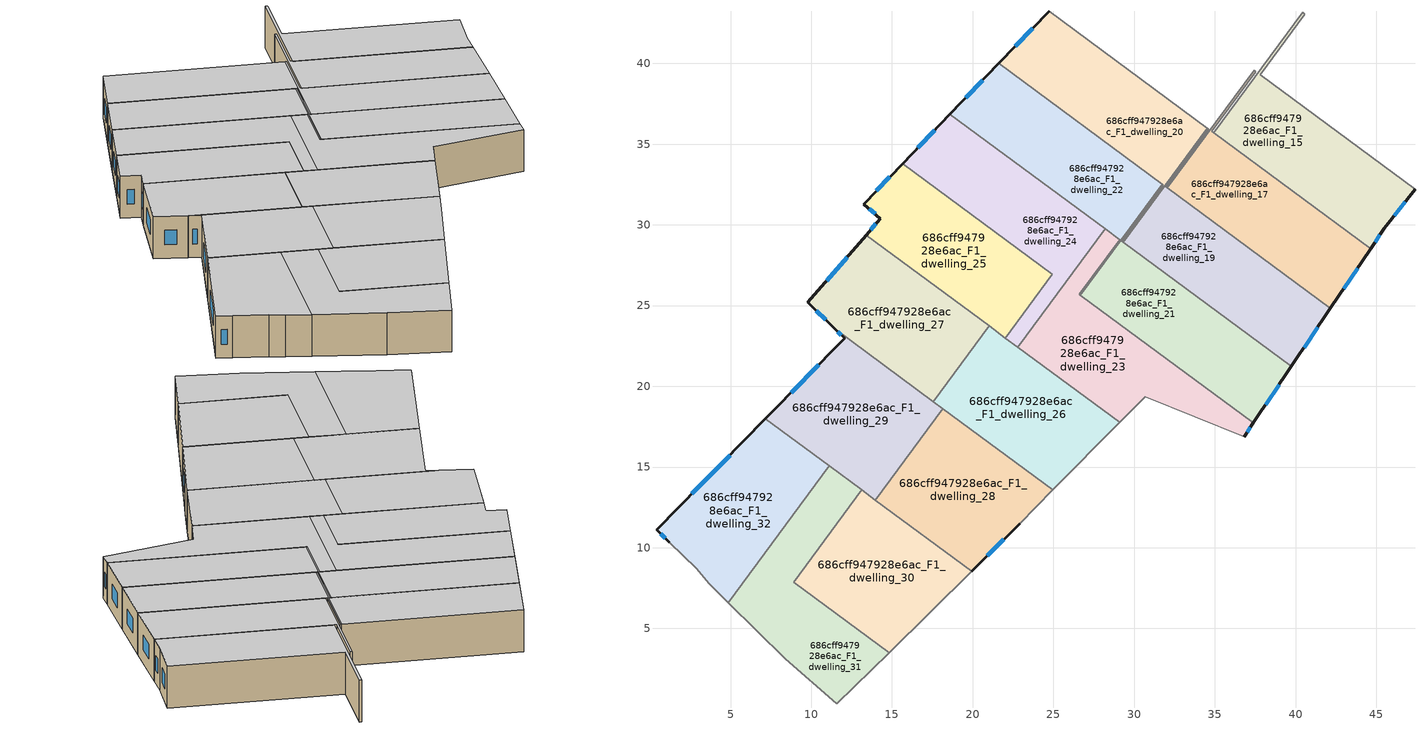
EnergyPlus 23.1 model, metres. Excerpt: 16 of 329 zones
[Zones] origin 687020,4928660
686cff947928e6ac_F1_dwelling_15
 floor to 686cff947928e6ac_F0_dwelling_15 (EU_floor_Construction): 40.58,43.06 37.8,39.29 47.4,32.21 45.5,29.79 44.66,28.53 34.94,35.7 40.44,43.16 z3
 wall outside (EU_wall_Construction): 44.66,28.53 45.5,29.79 47.4,32.21 z3:6
 wall to 686cff947928e6ac_F1_dwelling_17 (EU_wall_Construction): 34.94,35.7 44.66,28.53 z3:6
 wall to 686cff947928e6ac_F1_dwelling_16 (EU_wall_Construction): 40.44,43.16 34.94,35.7 z3:6
 wall to 686cff947928e6ac_F1_dwelling_14 (EU_wall_Construction): 47.4,32.21 37.8,39.29 40.58,43.06 z3:6
 wall to 686cff947928e6ac_F1_dwelling_12 (EU_wall_Construction): 40.58,43.06 40.44,43.16 z3:6
 window (EU_Window_Construction): 46.12,30.57 46.78,31.42 / 44.93,28.94 45.23,29.38 z3.98:5.02
 ceiling to 686cff947928e6ac_F2_dwelling_15 (EU_floor_Construction): 45.5,29.79 47.4,32.21 37.8,39.29 40.58,43.06 40.44,43.16 34.94,35.7 44.66,28.53 z6
686cff947928e6ac_F1_dwelling_17
 floor to 686cff947928e6ac_F0_dwelling_17 (EU_floor_Construction): 37.53,39.5 34.8,35.8 34.94,35.7 44.66,28.53 42.16,24.82 32.06,32.28 37.44,39.56 z3
 wall outside (EU_wall_Construction): 42.16,24.82 44.66,28.53 z3:6
 wall to 686cff947928e6ac_F1_dwelling_18 (EU_wall_Construction): 37.44,39.56 32.06,32.28 z3:6
 wall to 686cff947928e6ac_F1_dwelling_16 (EU_wall_Construction): 34.94,35.7 34.8,35.8 37.53,39.5 37.44,39.56 z3:6
 wall to 686cff947928e6ac_F1_dwelling_19 (EU_wall_Construction): 32.06,32.28 42.16,24.82 z3:6
 window (EU_Window_Construction): 42.97,26.03 43.84,27.32 z3.98:5.02
 ceiling to 686cff947928e6ac_F2_dwelling_17 (EU_floor_Construction): 42.16,24.82 44.66,28.53 34.94,35.7 34.8,35.8 37.53,39.5 37.44,39.56 32.06,32.28 z6
686cff947928e6ac_F1_dwelling_19
 floor to 686cff947928e6ac_F0_dwelling_19 (EU_floor_Construction): 34.62,35.94 31.97,32.35 42.16,24.82 39.74,21.23 29.32,28.93 34.54,36 z3
 wall outside (EU_wall_Construction): 39.74,21.23 42.16,24.82 z3:6
 wall to 686cff947928e6ac_F1_dwelling_20 (EU_wall_Construction): 34.54,36 29.32,28.93 z3:6
 wall to 686cff947928e6ac_F1_dwelling_18 (EU_wall_Construction): 32.06,32.28 31.97,32.35 34.62,35.94 34.54,36 z3:6
 wall to 686cff947928e6ac_F1_dwelling_21 (EU_wall_Construction): 29.32,28.93 39.74,21.23 z3:6
 window (EU_Window_Construction): 40.53,22.4 41.37,23.66 z3.98:5.02
 ceiling to 686cff947928e6ac_F2_dwelling_19 (EU_floor_Construction): 39.74,21.23 42.16,24.82 31.97,32.35 34.62,35.94 34.54,36 29.32,28.93 z6
686cff947928e6ac_F1_dwelling_20
 floor to 686cff947928e6ac_F0_dwelling_20 (EU_floor_Construction): 34.54,36 29.32,28.93 29.24,28.98 31.81,32.47 21.62,40 24.73,43.24 z3
 wall outside (EU_wall_Construction): 24.73,43.24 21.62,40 z3:6
 wall to 686cff947928e6ac_F1_dwelling_21 (EU_wall_Construction): 31.74,32.52 31.81,32.47 29.24,28.98 29.32,28.93 z3:6
 wall to 686cff947928e6ac_F1_dwelling_18 (EU_wall_Construction): 34.54,36 24.73,43.24 z3:6
 wall to 686cff947928e6ac_F1_dwelling_22 (EU_wall_Construction): 21.62,40 31.74,32.52 z3:6
 window (EU_Window_Construction): 23.72,42.19 22.63,41.05 z3.98:5.02
 ceiling to 686cff947928e6ac_F2_dwelling_20 (EU_floor_Construction): 31.81,32.47 29.24,28.98 29.32,28.93 34.54,36 24.73,43.24 21.62,40 z6
686cff947928e6ac_F1_dwelling_21
 floor to 686cff947928e6ac_F0_dwelling_21 (EU_floor_Construction): 31.81,32.47 29.24,28.98 39.74,21.23 37.39,17.74 26.67,25.65 31.74,32.52 z3
 wall outside (EU_wall_Construction): 37.39,17.74 39.74,21.23 z3:6
 wall to 686cff947928e6ac_F1_dwelling_22 (EU_wall_Construction): 31.74,32.52 26.67,25.65 z3:6
 wall to 686cff947928e6ac_F1_dwelling_23 (EU_wall_Construction): 26.67,25.65 37.39,17.74 z3:6
 window (EU_Window_Construction): 38.15,18.87 38.98,20.09 z3.98:5.02
 ceiling to 686cff947928e6ac_F2_dwelling_21 (EU_floor_Construction): 37.39,17.74 39.74,21.23 29.24,28.98 31.81,32.47 31.74,32.52 26.67,25.65 z6
686cff947928e6ac_F1_dwelling_22
 floor to 686cff947928e6ac_F0_dwelling_22 (EU_floor_Construction): 31.74,32.52 26.67,25.65 26.59,25.71 29.09,29.09 18.59,36.85 21.62,40 z3
 wall outside (EU_wall_Construction): 21.62,40 18.59,36.85 z3:6
 wall to 686cff947928e6ac_F1_dwelling_23 (EU_wall_Construction): 28.2,29.75 29.09,29.09 26.59,25.71 26.67,25.65 z3:6
 wall to 686cff947928e6ac_F1_dwelling_24 (EU_wall_Construction): 18.59,36.85 28.2,29.75 z3:6
 window (EU_Window_Construction): 20.63,38.97 19.58,37.87 z3.98:5.02
 ceiling to 686cff947928e6ac_F2_dwelling_22 (EU_floor_Construction): 29.09,29.09 26.59,25.71 26.67,25.65 31.74,32.52 21.62,40 18.59,36.85 z6
686cff947928e6ac_F1_dwelling_23
 floor to 686cff947928e6ac_F0_dwelling_23 (EU_floor_Construction): 29.09,29.09 26.59,25.71 37.39,17.74 36.81,16.89 30.69,19.37 29.11,17.76 22.79,22.43 28.2,29.75 z3
 wall outside (EU_wall_Construction): 36.81,16.89 37.39,17.74 z3:6
 wall adiabatic (EU_wall_Construction): 29.11,17.76 30.69,19.37 36.81,16.89 z3:6
 wall to 686cff947928e6ac_F1_dwelling_24 (EU_wall_Construction): 28.2,29.75 22.79,22.43 z3:6
 wall to 686cff947928e6ac_F1_dwelling_26 (EU_wall_Construction): 22.79,22.43 29.11,17.76 z3:6
 window (EU_Window_Construction): 37,17.16 37.2,17.46 z3.98:5.02
 ceiling to 686cff947928e6ac_F2_dwelling_23 (EU_floor_Construction): 36.81,16.89 37.39,17.74 26.59,25.71 29.09,29.09 28.2,29.75 22.79,22.43 29.11,17.76 30.69,19.37 z6
686cff947928e6ac_F1_dwelling_24
 floor to 686cff947928e6ac_F0_dwelling_24 (EU_floor_Construction): 28.2,29.75 22.79,22.43 22.03,22.99 24.94,26.93 15.66,33.79 18.59,36.85 z3
 wall outside (EU_wall_Construction): 18.59,36.85 15.66,33.79 z3:6
 wall to 686cff947928e6ac_F1_dwelling_25 (EU_wall_Construction): 15.66,33.79 24.94,26.93 22.03,22.99 z3:6
 wall to 686cff947928e6ac_F1_dwelling_26 (EU_wall_Construction): 22.03,22.99 22.79,22.43 z3:6
 window (EU_Window_Construction): 17.64,35.85 16.61,34.78 z3.98:5.02
 ceiling to 686cff947928e6ac_F2_dwelling_24 (EU_floor_Construction): 22.79,22.43 28.2,29.75 18.59,36.85 15.66,33.79 24.94,26.93 22.03,22.99 z6
686cff947928e6ac_F1_dwelling_25
 floor to 686cff947928e6ac_F0_dwelling_25 (EU_floor_Construction): 24.94,26.93 22.03,22.99 13.4,29.37 14.29,30.39 13.26,31.29 15.66,33.79 z3
 wall outside (EU_wall_Construction): 15.66,33.79 13.26,31.29 14.29,30.39 13.4,29.37 z3:6
 wall to 686cff947928e6ac_F1_dwelling_27 (EU_wall_Construction): 13.4,29.37 21.02,23.74 z3:6
 wall to 686cff947928e6ac_F1_dwelling_26 (EU_wall_Construction): 21.02,23.74 22.03,22.99 z3:6
 window (EU_Window_Construction): 14,30.05 13.69,29.7 / 13.59,30.99 13.95,30.68 / 14.87,32.97 14.04,32.1 z3.98:5.02
 ceiling to 686cff947928e6ac_F2_dwelling_25 (EU_floor_Construction): 22.03,22.99 24.94,26.93 15.66,33.79 13.26,31.29 14.29,30.39 13.4,29.37 z6
686cff947928e6ac_F1_dwelling_26
 floor to 686cff947928e6ac_F0_dwelling_26 (EU_floor_Construction): 29.11,17.76 24.97,13.58 17.56,19.06 21.02,23.74 z3
 wall to 686cff947928e6ac_F1_dwelling_27 (EU_wall_Construction): 21.02,23.74 17.56,19.06 z3:6
 wall adiabatic (EU_wall_Construction): 24.97,13.58 29.11,17.76 z3:6
 wall to 686cff947928e6ac_F1_dwelling_28 (EU_wall_Construction): 18.15,18.62 24.97,13.58 z3:6
 wall to 686cff947928e6ac_F1_dwelling_29 (EU_wall_Construction): 17.56,19.06 18.15,18.62 z3:6
 ceiling to 686cff947928e6ac_F2_dwelling_26 (EU_floor_Construction): 24.97,13.58 29.11,17.76 21.02,23.74 17.56,19.06 z6
686cff947928e6ac_F1_dwelling_27
 floor to 686cff947928e6ac_F0_dwelling_27 (EU_floor_Construction): 21.02,23.74 17.56,19.06 11.43,23.59 9.78,25.2 13.4,29.37 z3
 wall outside (EU_wall_Construction): 13.4,29.37 9.78,25.2 11.43,23.59 z3:6
 wall to 686cff947928e6ac_F1_dwelling_29 (EU_wall_Construction): 11.43,23.59 17.56,19.06 z3:6
 window (EU_Window_Construction): 10.31,24.67 10.89,24.11 / 12.22,28.01 10.95,26.55 z3.98:5.02
 ceiling to 686cff947928e6ac_F2_dwelling_27 (EU_floor_Construction): 17.56,19.06 21.02,23.74 13.4,29.37 9.78,25.2 11.43,23.59 z6
686cff947928e6ac_F1_dwelling_28
 floor to 686cff947928e6ac_F0_dwelling_28 (EU_floor_Construction): 24.97,13.58 22.9,11.49 19.93,8.55 13.96,12.96 18.15,18.62 z3
 wall outside (EU_wall_Construction): 19.93,8.55 22.9,11.49 z3:6
 wall adiabatic (EU_wall_Construction): 22.9,11.49 24.97,13.58 z3:6
 wall to 686cff947928e6ac_F1_dwelling_29 (EU_wall_Construction): 18.15,18.62 13.96,12.96 z3:6
 wall to 686cff947928e6ac_F1_dwelling_30 (EU_wall_Construction): 13.96,12.96 19.93,8.55 z3:6
 window (EU_Window_Construction): 20.9,9.51 21.94,10.53 z3.98:5.02
 ceiling to 686cff947928e6ac_F2_dwelling_28 (EU_floor_Construction): 22.9,11.49 24.97,13.58 18.15,18.62 13.96,12.96 19.93,8.55 z6
686cff947928e6ac_F1_dwelling_29
 floor to 686cff947928e6ac_F0_dwelling_29 (EU_floor_Construction): 18.15,18.62 13.96,12.96 7.17,17.98 12.06,22.97 11.43,23.59 z3
 wall outside (EU_wall_Construction): 11.43,23.59 12.06,22.97 7.17,17.98 z3:6
 wall to 686cff947928e6ac_F1_dwelling_32 (EU_wall_Construction): 7.17,17.98 11.11,15.07 z3:6
 wall to 686cff947928e6ac_F1_dwelling_31 (EU_wall_Construction): 11.11,15.07 13.12,13.58 z3:6
 wall to 686cff947928e6ac_F1_dwelling_30 (EU_wall_Construction): 13.12,13.58 13.96,12.96 z3:6
 window (EU_Window_Construction): 11.63,23.39 11.86,23.17 / 10.47,21.34 8.76,19.6 z3.98:5.02
 ceiling to 686cff947928e6ac_F2_dwelling_29 (EU_floor_Construction): 13.96,12.96 18.15,18.62 11.43,23.59 12.06,22.97 7.17,17.98 z6
686cff947928e6ac_F1_dwelling_30
 floor to 686cff947928e6ac_F0_dwelling_30 (EU_floor_Construction): 19.93,8.55 14.82,3.51 8.91,7.87 13.12,13.58 z3
 wall adiabatic (EU_wall_Construction): 14.82,3.51 19.93,8.55 z3:6
 wall to 686cff947928e6ac_F1_dwelling_31 (EU_wall_Construction): 13.12,13.58 8.91,7.87 14.82,3.51 z3:6
 ceiling to 686cff947928e6ac_F2_dwelling_30 (EU_floor_Construction): 19.93,8.55 13.12,13.58 8.91,7.87 14.82,3.51 z6
686cff947928e6ac_F1_dwelling_31
 floor to 686cff947928e6ac_F0_dwelling_31 (EU_floor_Construction): 13.12,13.58 8.91,7.87 14.82,3.51 11.59,0.33 8.38,3.13 4.86,6.61 11.11,15.07 z3
 wall adiabatic (EU_wall_Construction): 4.86,6.61 8.38,3.13 11.59,0.33 14.82,3.51 z3:6
 wall to 686cff947928e6ac_F1_dwelling_32 (EU_wall_Construction): 11.11,15.07 4.86,6.61 z3:6
 ceiling to 686cff947928e6ac_F2_dwelling_31 (EU_floor_Construction): 14.82,3.51 8.91,7.87 13.12,13.58 11.11,15.07 4.86,6.61 8.38,3.13 11.59,0.33 z6
686cff947928e6ac_F1_dwelling_32
 floor to 686cff947928e6ac_F0_dwelling_32 (EU_floor_Construction): 11.11,15.07 4.86,6.61 3.64,7.81 2.91,8.69 1.2,10.34 0.42,11.11 7.17,17.98 z3
 wall outside (EU_wall_Construction): 7.17,17.98 0.42,11.11 1.2,10.34 z3:6
 wall adiabatic (EU_wall_Construction): 1.2,10.34 2.91,8.69 3.64,7.81 4.86,6.61 z3:6
 window (EU_Window_Construction): 0.67,10.86 0.95,10.59 / 4.97,15.74 2.61,13.34 z3.98:5.02
 ceiling to 686cff947928e6ac_F2_dwelling_32 (EU_floor_Construction): 4.86,6.61 11.11,15.07 7.17,17.98 0.42,11.11 1.2,10.34 2.91,8.69 3.64,7.81 z6
[Building]
EU S2 Campaign: North Axis=0; Terrain=City; Solar Distribution=FullExterior
[Site:Location]
Bologna: Latitude=44.5; Longitude=11.25; Time Zone=1; Elevation=37
[SizingPeriod:WeatherFileDays]
AnnualSizingPeriod: Begin Month=1; Begin Day of Month=1; End Month=12; End Day of Month=31; Day of Week for Start Day=Monday; Use Weather File Daylight Saving Period=No; Use Weather File Rain and Snow Indicators=No
[MATERIAL]
EU_InternalMass_Material: Roughness=MediumRough; Thickness=0.1; Conductivity=1; Density=1800; Specific Heat=900; Thermal Absorptance=0.9; Solar Absorptance=0.7; Visible Absorptance=0.7
[MATERIAL:NOMASS] Roughness=MediumRough; Thermal Absorptance=0.9; Solar Absorptance=0.7; Visible Absorptance=0.7
Name | Thermal Resistance
EU_wall_NoMass | 0.905828
EU_floor_NoMass | 0.67114
[WINDOWMATERIAL:SIMPLEGLAZINGSYSTEM]
EU_Window_SimpleGlazing: UFactor=4.52486; Solar Heat Gain Coefficient=0.85; Visible Transmittance=0.85
[CONSTRUCTION]
EU_wall_Construction: EU_wall_NoMass
EU_floor_Construction: EU_floor_NoMass
EU_Window_Construction: EU_Window_SimpleGlazing
EU_InternalMass_Construction: EU_InternalMass_Material
[ZONE] Type=1; Multiplier=1; Ceiling Height=autocalculate; Floor Area=autocalculate; Part of Total Floor Area=Yes
Name | Volume
686cff947928e6ac_F1_dwelling_15 | 168.284
686cff947928e6ac_F1_dwelling_17 | 168.273
686cff947928e6ac_F1_dwelling_19; 686cff947928e6ac_F1_dwelling_27 | 168.274
686cff947928e6ac_F1_dwelling_20 | 168.287
686cff947928e6ac_F1_dwelling_21 | 168.293
686cff947928e6ac_F1_dwelling_22 | 168.278
686cff947928e6ac_F1_dwelling_23 | 168.296
686cff947928e6ac_F1_dwelling_24 | 168.26
686cff947928e6ac_F1_dwelling_25; 686cff947928e6ac_F1_dwelling_32 | 168.292
686cff947928e6ac_F1_dwelling_26 | 168.29
686cff947928e6ac_F1_dwelling_28 | 168.269
686cff947928e6ac_F1_dwelling_29 | 168.272
686cff947928e6ac_F1_dwelling_30 | 168.282
686cff947928e6ac_F1_dwelling_31 | 168.276
[INTERNALMASS] Construction=EU_InternalMass_Construction
Name | Zone or ZoneList | Surface Area
686cff947928e6ac_F1_dwelling_15_EU_InternalMass | 686cff947928e6ac_F1_dwelling_15 | 56.0937
686cff947928e6ac_F1_dwelling_17_EU_InternalMass | 686cff947928e6ac_F1_dwelling_17 | 56.0919
686cff947928e6ac_F1_dwelling_19_EU_InternalMass | 686cff947928e6ac_F1_dwelling_19 | 56.0916
686cff947928e6ac_F1_dwelling_20_EU_InternalMass | 686cff947928e6ac_F1_dwelling_20 | 56.0942
686cff947928e6ac_F1_dwelling_21_EU_InternalMass | 686cff947928e6ac_F1_dwelling_21 | 56.0964
686cff947928e6ac_F1_dwelling_22_EU_InternalMass | 686cff947928e6ac_F1_dwelling_22 | 56.0935
686cff947928e6ac_F1_dwelling_23_EU_InternalMass | 686cff947928e6ac_F1_dwelling_23 | 56.0988
686cff947928e6ac_F1_dwelling_24_EU_InternalMass | 686cff947928e6ac_F1_dwelling_24 | 56.087
686cff947928e6ac_F1_dwelling_25_EU_InternalMass | 686cff947928e6ac_F1_dwelling_25 | 56.0966
686cff947928e6ac_F1_dwelling_26_EU_InternalMass | 686cff947928e6ac_F1_dwelling_26 | 56.0964
686cff947928e6ac_F1_dwelling_27_EU_InternalMass | 686cff947928e6ac_F1_dwelling_27 | 56.0918
686cff947928e6ac_F1_dwelling_28_EU_InternalMass | 686cff947928e6ac_F1_dwelling_28 | 56.0895
686cff947928e6ac_F1_dwelling_29_EU_InternalMass | 686cff947928e6ac_F1_dwelling_29 | 56.0911
686cff947928e6ac_F1_dwelling_30_EU_InternalMass | 686cff947928e6ac_F1_dwelling_30 | 56.0926
686cff947928e6ac_F1_dwelling_31_EU_InternalMass | 686cff947928e6ac_F1_dwelling_31 | 56.092
686cff947928e6ac_F1_dwelling_32_EU_InternalMass | 686cff947928e6ac_F1_dwelling_32 | 56.0972
[OTHEREQUIPMENT] Fuel Type=Electricity; Design Level Calculation Method=Watts/Area; Power per Zone Floor Area=1; Fraction Latent=0; Fraction Radiant=0; Fraction Lost=0; Carbon Dioxide Generation Rate=0; EndUse Subcategory=EU_Step8_InternalGains
Name | Zone or ZoneList or Space or SpaceList | Schedule
EU_Step8_InternalGain_686cff947928e6ac_F1_dwelling_15_f000 | 686cff947928e6ac_F1_dwelling_15 | EU_Step8_GainSchedule_686cff947928e6ac_F1_dwelling_15_f000
EU_Step8_InternalGain_686cff947928e6ac_F1_dwelling_17_f000 | 686cff947928e6ac_F1_dwelling_17 | EU_Step8_GainSchedule_686cff947928e6ac_F1_dwelling_17_f000
EU_Step8_InternalGain_686cff947928e6ac_F1_dwelling_19_f000 | 686cff947928e6ac_F1_dwelling_19 | EU_Step8_GainSchedule_686cff947928e6ac_F1_dwelling_19_f000
EU_Step8_InternalGain_686cff947928e6ac_F1_dwelling_20_f000 | 686cff947928e6ac_F1_dwelling_20 | EU_Step8_GainSchedule_686cff947928e6ac_F1_dwelling_20_f000
EU_Step8_InternalGain_686cff947928e6ac_F1_dwelling_21_f000 | 686cff947928e6ac_F1_dwelling_21 | EU_Step8_GainSchedule_686cff947928e6ac_F1_dwelling_21_f000
EU_Step8_InternalGain_686cff947928e6ac_F1_dwelling_22_f000 | 686cff947928e6ac_F1_dwelling_22 | EU_Step8_GainSchedule_686cff947928e6ac_F1_dwelling_22_f000
EU_Step8_InternalGain_686cff947928e6ac_F1_dwelling_23_f000 | 686cff947928e6ac_F1_dwelling_23 | EU_Step8_GainSchedule_686cff947928e6ac_F1_dwelling_23_f000
EU_Step8_InternalGain_686cff947928e6ac_F1_dwelling_24_f000 | 686cff947928e6ac_F1_dwelling_24 | EU_Step8_GainSchedule_686cff947928e6ac_F1_dwelling_24_f000
EU_Step8_InternalGain_686cff947928e6ac_F1_dwelling_25_f000 | 686cff947928e6ac_F1_dwelling_25 | EU_Step8_GainSchedule_686cff947928e6ac_F1_dwelling_25_f000
EU_Step8_InternalGain_686cff947928e6ac_F1_dwelling_26_f000 | 686cff947928e6ac_F1_dwelling_26 | EU_Step8_GainSchedule_686cff947928e6ac_F1_dwelling_26_f000
EU_Step8_InternalGain_686cff947928e6ac_F1_dwelling_27_f000 | 686cff947928e6ac_F1_dwelling_27 | EU_Step8_GainSchedule_686cff947928e6ac_F1_dwelling_27_f000
EU_Step8_InternalGain_686cff947928e6ac_F1_dwelling_28_f000 | 686cff947928e6ac_F1_dwelling_28 | EU_Step8_GainSchedule_686cff947928e6ac_F1_dwelling_28_f000
EU_Step8_InternalGain_686cff947928e6ac_F1_dwelling_29_f000 | 686cff947928e6ac_F1_dwelling_29 | EU_Step8_GainSchedule_686cff947928e6ac_F1_dwelling_29_f000
EU_Step8_InternalGain_686cff947928e6ac_F1_dwelling_30_f000 | 686cff947928e6ac_F1_dwelling_30 | EU_Step8_GainSchedule_686cff947928e6ac_F1_dwelling_30_f000
EU_Step8_InternalGain_686cff947928e6ac_F1_dwelling_31_f000 | 686cff947928e6ac_F1_dwelling_31 | EU_Step8_GainSchedule_686cff947928e6ac_F1_dwelling_31_f000
EU_Step8_InternalGain_686cff947928e6ac_F1_dwelling_32_f000 | 686cff947928e6ac_F1_dwelling_32 | EU_Step8_GainSchedule_686cff947928e6ac_F1_dwelling_32_f000
[ZONEVENTILATION:DESIGNFLOWRATE] Schedule=EU_AlwaysOn; Design Flow Rate Calculation Method=AirChanges/Hour; Air Changes per Hour=0.73129; Ventilation Type=Natural; Fan Pressure Rise=0; Fan Total Efficiency=1; Constant Term Coefficient=1; Temperature Term Coefficient=0; Velocity Term Coefficient=0; Velocity Squared Term Coefficient=0; Minimum Indoor Temperature=-100; Maximum Indoor Temperature=100; Delta Temperature=-100; Minimum Outdoor Temperature=-100; Maximum Outdoor Temperature=100; Maximum Wind Speed=40
Name | Zone or ZoneList or Space or SpaceList
EU_ConstantAir_686cff947928e6ac_F1_dwelling_15 | 686cff947928e6ac_F1_dwelling_15
EU_ConstantAir_686cff947928e6ac_F1_dwelling_17 | 686cff947928e6ac_F1_dwelling_17
EU_ConstantAir_686cff947928e6ac_F1_dwelling_19 | 686cff947928e6ac_F1_dwelling_19
EU_ConstantAir_686cff947928e6ac_F1_dwelling_20 | 686cff947928e6ac_F1_dwelling_20
EU_ConstantAir_686cff947928e6ac_F1_dwelling_21 | 686cff947928e6ac_F1_dwelling_21
EU_ConstantAir_686cff947928e6ac_F1_dwelling_22 | 686cff947928e6ac_F1_dwelling_22
EU_ConstantAir_686cff947928e6ac_F1_dwelling_23 | 686cff947928e6ac_F1_dwelling_23
EU_ConstantAir_686cff947928e6ac_F1_dwelling_24 | 686cff947928e6ac_F1_dwelling_24
EU_ConstantAir_686cff947928e6ac_F1_dwelling_25 | 686cff947928e6ac_F1_dwelling_25
EU_ConstantAir_686cff947928e6ac_F1_dwelling_26 | 686cff947928e6ac_F1_dwelling_26
EU_ConstantAir_686cff947928e6ac_F1_dwelling_27 | 686cff947928e6ac_F1_dwelling_27
EU_ConstantAir_686cff947928e6ac_F1_dwelling_28 | 686cff947928e6ac_F1_dwelling_28
EU_ConstantAir_686cff947928e6ac_F1_dwelling_29 | 686cff947928e6ac_F1_dwelling_29
EU_ConstantAir_686cff947928e6ac_F1_dwelling_30 | 686cff947928e6ac_F1_dwelling_30
EU_ConstantAir_686cff947928e6ac_F1_dwelling_31 | 686cff947928e6ac_F1_dwelling_31
EU_ConstantAir_686cff947928e6ac_F1_dwelling_32 | 686cff947928e6ac_F1_dwelling_32
[HVACTEMPLATE:THERMOSTAT] Constant Heating Setpoint=20; Constant Cooling Setpoint=50
EU_HeatOnly_686cff947928e6ac_F0_dwelling_0; EU_HeatOnly_686cff947928e6ac_F0_dwelling_1; EU_HeatOnly_686cff947928e6ac_F0_dwelling_2; EU_HeatOnly_686cff947928e6ac_F0_dwelling_3; EU_HeatOnly_686cff947928e6ac_F0_dwelling_4; EU_HeatOnly_686cff947928e6ac_F0_dwelling_5; EU_HeatOnly_686cff947928e6ac_F0_dwelling_6; EU_HeatOnly_686cff947928e6ac_F0_dwelling_7; EU_HeatOnly_686cff947928e6ac_F0_dwelling_8; EU_HeatOnly_686cff947928e6ac_F0_dwelling_9; EU_HeatOnly_686cff947928e6ac_F0_dwelling_10; EU_HeatOnly_686cff947928e6ac_F0_dwelling_11; EU_HeatOnly_686cff947928e6ac_F0_dwelling_12; EU_HeatOnly_686cff947928e6ac_F0_dwelling_13; EU_HeatOnly_686cff947928e6ac_F0_dwelling_14; EU_HeatOnly_686cff947928e6ac_F0_dwelling_15; EU_HeatOnly_686cff947928e6ac_F0_dwelling_16; EU_HeatOnly_686cff947928e6ac_F0_dwelling_17; EU_HeatOnly_686cff947928e6ac_F0_dwelling_18; EU_HeatOnly_686cff947928e6ac_F0_dwelling_19; EU_HeatOnly_686cff947928e6ac_F0_dwelling_20; EU_HeatOnly_686cff947928e6ac_F0_dwelling_21; EU_HeatOnly_686cff947928e6ac_F0_dwelling_22; EU_HeatOnly_686cff947928e6ac_F0_dwelling_23; EU_HeatOnly_686cff947928e6ac_F0_dwelling_24; EU_HeatOnly_686cff947928e6ac_F0_dwelling_25; EU_HeatOnly_686cff947928e6ac_F0_dwelling_26; EU_HeatOnly_686cff947928e6ac_F0_dwelling_27; EU_HeatOnly_686cff947928e6ac_F0_dwelling_28; EU_HeatOnly_686cff947928e6ac_F0_dwelling_29; EU_HeatOnly_686cff947928e6ac_F0_dwelling_30; EU_HeatOnly_686cff947928e6ac_F0_dwelling_31; EU_HeatOnly_686cff947928e6ac_F0_dwelling_32; EU_HeatOnly_686cff947928e6ac_F1_dwelling_0; EU_HeatOnly_686cff947928e6ac_F1_dwelling_1; EU_HeatOnly_686cff947928e6ac_F1_dwelling_2; EU_HeatOnly_686cff947928e6ac_F1_dwelling_3; EU_HeatOnly_686cff947928e6ac_F1_dwelling_4; EU_HeatOnly_686cff947928e6ac_F1_dwelling_5; EU_HeatOnly_686cff947928e6ac_F1_dwelling_6; EU_HeatOnly_686cff947928e6ac_F1_dwelling_7; EU_HeatOnly_686cff947928e6ac_F1_dwelling_8; EU_HeatOnly_686cff947928e6ac_F1_dwelling_9; EU_HeatOnly_686cff947928e6ac_F1_dwelling_10; EU_HeatOnly_686cff947928e6ac_F1_dwelling_11; EU_HeatOnly_686cff947928e6ac_F1_dwelling_12; EU_HeatOnly_686cff947928e6ac_F1_dwelling_13; EU_HeatOnly_686cff947928e6ac_F1_dwelling_14; EU_HeatOnly_686cff947928e6ac_F1_dwelling_15; EU_HeatOnly_686cff947928e6ac_F1_dwelling_16; EU_HeatOnly_686cff947928e6ac_F1_dwelling_17; EU_HeatOnly_686cff947928e6ac_F1_dwelling_18; EU_HeatOnly_686cff947928e6ac_F1_dwelling_19; EU_HeatOnly_686cff947928e6ac_F1_dwelling_20; EU_HeatOnly_686cff947928e6ac_F1_dwelling_21; EU_HeatOnly_686cff947928e6ac_F1_dwelling_22; EU_HeatOnly_686cff947928e6ac_F1_dwelling_23; EU_HeatOnly_686cff947928e6ac_F1_dwelling_24; EU_HeatOnly_686cff947928e6ac_F1_dwelling_25; EU_HeatOnly_686cff947928e6ac_F1_dwelling_26; EU_HeatOnly_686cff947928e6ac_F1_dwelling_27; EU_HeatOnly_686cff947928e6ac_F1_dwelling_28; EU_HeatOnly_686cff947928e6ac_F1_dwelling_29; EU_HeatOnly_686cff947928e6ac_F1_dwelling_30; EU_HeatOnly_686cff947928e6ac_F1_dwelling_31; EU_HeatOnly_686cff947928e6ac_F1_dwelling_32; EU_HeatOnly_686cff947928e6ac_F2_dwelling_0; EU_HeatOnly_686cff947928e6ac_F2_dwelling_1; EU_HeatOnly_686cff947928e6ac_F2_dwelling_2; EU_HeatOnly_686cff947928e6ac_F2_dwelling_3; EU_HeatOnly_686cff947928e6ac_F2_dwelling_4; EU_HeatOnly_686cff947928e6ac_F2_dwelling_5; EU_HeatOnly_686cff947928e6ac_F2_dwelling_6; EU_HeatOnly_686cff947928e6ac_F2_dwelling_7; EU_HeatOnly_686cff947928e6ac_F2_dwelling_8; EU_HeatOnly_686cff947928e6ac_F2_dwelling_9; EU_HeatOnly_686cff947928e6ac_F2_dwelling_10; EU_HeatOnly_686cff947928e6ac_F2_dwelling_11; EU_HeatOnly_686cff947928e6ac_F2_dwelling_12; EU_HeatOnly_686cff947928e6ac_F2_dwelling_13; EU_HeatOnly_686cff947928e6ac_F2_dwelling_14; EU_HeatOnly_686cff947928e6ac_F2_dwelling_15; EU_HeatOnly_686cff947928e6ac_F2_dwelling_16; EU_HeatOnly_686cff947928e6ac_F2_dwelling_17; EU_HeatOnly_686cff947928e6ac_F2_dwelling_18; EU_HeatOnly_686cff947928e6ac_F2_dwelling_19; EU_HeatOnly_686cff947928e6ac_F2_dwelling_20; EU_HeatOnly_686cff947928e6ac_F2_dwelling_21; EU_HeatOnly_686cff947928e6ac_F2_dwelling_22; EU_HeatOnly_686cff947928e6ac_F2_dwelling_23; EU_HeatOnly_686cff947928e6ac_F2_dwelling_24; EU_HeatOnly_686cff947928e6ac_F2_dwelling_25; EU_HeatOnly_686cff947928e6ac_F2_dwelling_26; EU_HeatOnly_686cff947928e6ac_F2_dwelling_27; EU_HeatOnly_686cff947928e6ac_F2_dwelling_28; EU_HeatOnly_686cff947928e6ac_F2_dwelling_29; EU_HeatOnly_686cff947928e6ac_F2_dwelling_30; EU_HeatOnly_686cff947928e6ac_F2_dwelling_31; EU_HeatOnly_686cff947928e6ac_F2_dwelling_32; EU_HeatOnly_686cff947928e6ac_F3_dwelling_0; EU_HeatOnly_686cff947928e6ac_F3_dwelling_1; EU_HeatOnly_686cff947928e6ac_F3_dwelling_2; EU_HeatOnly_686cff947928e6ac_F3_dwelling_3; EU_HeatOnly_686cff947928e6ac_F3_dwelling_4; EU_HeatOnly_686cff947928e6ac_F3_dwelling_5; EU_HeatOnly_686cff947928e6ac_F3_dwelling_6; EU_HeatOnly_686cff947928e6ac_F3_dwelling_7; EU_HeatOnly_686cff947928e6ac_F3_dwelling_8; EU_HeatOnly_686cff947928e6ac_F3_dwelling_9; EU_HeatOnly_686cff947928e6ac_F3_dwelling_10; EU_HeatOnly_686cff947928e6ac_F3_dwelling_11; EU_HeatOnly_686cff947928e6ac_F3_dwelling_12; EU_HeatOnly_686cff947928e6ac_F3_dwelling_13; EU_HeatOnly_686cff947928e6ac_F3_dwelling_14; EU_HeatOnly_686cff947928e6ac_F3_dwelling_15; EU_HeatOnly_686cff947928e6ac_F3_dwelling_16; EU_HeatOnly_686cff947928e6ac_F3_dwelling_17; EU_HeatOnly_686cff947928e6ac_F3_dwelling_18; EU_HeatOnly_686cff947928e6ac_F3_dwelling_19; EU_HeatOnly_686cff947928e6ac_F3_dwelling_20; EU_HeatOnly_686cff947928e6ac_F3_dwelling_21; EU_HeatOnly_686cff947928e6ac_F3_dwelling_22; EU_HeatOnly_686cff947928e6ac_F3_dwelling_23; EU_HeatOnly_686cff947928e6ac_F3_dwelling_24; EU_HeatOnly_686cff947928e6ac_F3_dwelling_25; EU_HeatOnly_686cff947928e6ac_F3_dwelling_26; EU_HeatOnly_686cff947928e6ac_F3_dwelling_27; EU_HeatOnly_686cff947928e6ac_F3_dwelling_28; EU_HeatOnly_686cff947928e6ac_F3_dwelling_29; EU_HeatOnly_686cff947928e6ac_F3_dwelling_30; EU_HeatOnly_686cff947928e6ac_F3_dwelling_31; EU_HeatOnly_686cff947928e6ac_F3_dwelling_32; EU_HeatOnly_686cff947928e6ac_F4_dwelling_0; EU_HeatOnly_686cff947928e6ac_F4_dwelling_1; EU_HeatOnly_686cff947928e6ac_F4_dwelling_2; EU_HeatOnly_686cff947928e6ac_F4_dwelling_3; EU_HeatOnly_686cff947928e6ac_F4_dwelling_4; EU_HeatOnly_686cff947928e6ac_F4_dwelling_5; EU_HeatOnly_686cff947928e6ac_F4_dwelling_6; EU_HeatOnly_686cff947928e6ac_F4_dwelling_7; EU_HeatOnly_686cff947928e6ac_F4_dwelling_8; EU_HeatOnly_686cff947928e6ac_F4_dwelling_9; EU_HeatOnly_686cff947928e6ac_F4_dwelling_10; EU_HeatOnly_686cff947928e6ac_F4_dwelling_11; EU_HeatOnly_686cff947928e6ac_F4_dwelling_12; EU_HeatOnly_686cff947928e6ac_F4_dwelling_13; EU_HeatOnly_686cff947928e6ac_F4_dwelling_14; EU_HeatOnly_686cff947928e6ac_F4_dwelling_15; EU_HeatOnly_686cff947928e6ac_F4_dwelling_16; EU_HeatOnly_686cff947928e6ac_F4_dwelling_17; EU_HeatOnly_686cff947928e6ac_F4_dwelling_18; EU_HeatOnly_686cff947928e6ac_F4_dwelling_19; EU_HeatOnly_686cff947928e6ac_F4_dwelling_20; EU_HeatOnly_686cff947928e6ac_F4_dwelling_21; EU_HeatOnly_686cff947928e6ac_F4_dwelling_22; EU_HeatOnly_686cff947928e6ac_F4_dwelling_23; EU_HeatOnly_686cff947928e6ac_F4_dwelling_24; EU_HeatOnly_686cff947928e6ac_F4_dwelling_25; EU_HeatOnly_686cff947928e6ac_F4_dwelling_26; EU_HeatOnly_686cff947928e6ac_F4_dwelling_27; EU_HeatOnly_686cff947928e6ac_F4_dwelling_28; EU_HeatOnly_686cff947928e6ac_F4_dwelling_29; EU_HeatOnly_686cff947928e6ac_F4_dwelling_30; EU_HeatOnly_686cff947928e6ac_F4_dwelling_31; EU_HeatOnly_686cff947928e6ac_F4_dwelling_32; EU_HeatOnly_686cff947928e6ac_F5_dwelling_0; EU_HeatOnly_686cff947928e6ac_F5_dwelling_1; EU_HeatOnly_686cff947928e6ac_F5_dwelling_2; EU_HeatOnly_686cff947928e6ac_F5_dwelling_3; EU_HeatOnly_686cff947928e6ac_F5_dwelling_4; EU_HeatOnly_686cff947928e6ac_F5_dwelling_5; EU_HeatOnly_686cff947928e6ac_F5_dwelling_6; EU_HeatOnly_686cff947928e6ac_F5_dwelling_7; EU_HeatOnly_686cff947928e6ac_F5_dwelling_8; EU_HeatOnly_686cff947928e6ac_F5_dwelling_9; EU_HeatOnly_686cff947928e6ac_F5_dwelling_10; EU_HeatOnly_686cff947928e6ac_F5_dwelling_11; EU_HeatOnly_686cff947928e6ac_F5_dwelling_12; EU_HeatOnly_686cff947928e6ac_F5_dwelling_13; EU_HeatOnly_686cff947928e6ac_F5_dwelling_14; EU_HeatOnly_686cff947928e6ac_F5_dwelling_15; EU_HeatOnly_686cff947928e6ac_F5_dwelling_16; EU_HeatOnly_686cff947928e6ac_F5_dwelling_17; EU_HeatOnly_686cff947928e6ac_F5_dwelling_18; EU_HeatOnly_686cff947928e6ac_F5_dwelling_19; EU_HeatOnly_686cff947928e6ac_F5_dwelling_20; EU_HeatOnly_686cff947928e6ac_F5_dwelling_21; EU_HeatOnly_686cff947928e6ac_F5_dwelling_22; EU_HeatOnly_686cff947928e6ac_F5_dwelling_23; EU_HeatOnly_686cff947928e6ac_F5_dwelling_24; EU_HeatOnly_686cff947928e6ac_F5_dwelling_25; EU_HeatOnly_686cff947928e6ac_F5_dwelling_26; EU_HeatOnly_686cff947928e6ac_F5_dwelling_27; EU_HeatOnly_686cff947928e6ac_F5_dwelling_28; EU_HeatOnly_686cff947928e6ac_F5_dwelling_29; EU_HeatOnly_686cff947928e6ac_F5_dwelling_30; EU_HeatOnly_686cff947928e6ac_F5_dwelling_31; EU_HeatOnly_686cff947928e6ac_F5_dwelling_32; EU_HeatOnly_686cff947928e6ac_F6_dwelling_0; EU_HeatOnly_686cff947928e6ac_F6_dwelling_1; EU_HeatOnly_686cff947928e6ac_F6_dwelling_2; EU_HeatOnly_686cff947928e6ac_F6_dwelling_3; EU_HeatOnly_686cff947928e6ac_F6_dwelling_4; EU_HeatOnly_686cff947928e6ac_F6_dwelling_5; EU_HeatOnly_686cff947928e6ac_F6_dwelling_6; EU_HeatOnly_686cff947928e6ac_F6_dwelling_7; EU_HeatOnly_686cff947928e6ac_F6_dwelling_8; EU_HeatOnly_686cff947928e6ac_F6_dwelling_9; EU_HeatOnly_686cff947928e6ac_F6_dwelling_10; EU_HeatOnly_686cff947928e6ac_F6_dwelling_11; EU_HeatOnly_686cff947928e6ac_F6_dwelling_12; EU_HeatOnly_686cff947928e6ac_F6_dwelling_13; EU_HeatOnly_686cff947928e6ac_F6_dwelling_14; EU_HeatOnly_686cff947928e6ac_F6_dwelling_15; EU_HeatOnly_686cff947928e6ac_F6_dwelling_16; EU_HeatOnly_686cff947928e6ac_F6_dwelling_17; EU_HeatOnly_686cff947928e6ac_F6_dwelling_18; EU_HeatOnly_686cff947928e6ac_F6_dwelling_19; EU_HeatOnly_686cff947928e6ac_F6_dwelling_20; EU_HeatOnly_686cff947928e6ac_F6_dwelling_21; EU_HeatOnly_686cff947928e6ac_F6_dwelling_22; EU_HeatOnly_686cff947928e6ac_F6_dwelling_23; EU_HeatOnly_686cff947928e6ac_F6_dwelling_24; EU_HeatOnly_686cff947928e6ac_F6_dwelling_25; EU_HeatOnly_686cff947928e6ac_F6_dwelling_26; EU_HeatOnly_686cff947928e6ac_F6_dwelling_27; EU_HeatOnly_686cff947928e6ac_F6_dwelling_28; EU_HeatOnly_686cff947928e6ac_F6_dwelling_29; EU_HeatOnly_686cff947928e6ac_F6_dwelling_30; EU_HeatOnly_686cff947928e6ac_F6_dwelling_31; EU_HeatOnly_686cff947928e6ac_F6_dwelling_32; EU_HeatOnly_686cff947928e6ac_F7_dwelling_0; EU_HeatOnly_686cff947928e6ac_F7_dwelling_1; EU_HeatOnly_686cff947928e6ac_F7_dwelling_2; EU_HeatOnly_686cff947928e6ac_F7_dwelling_3; EU_HeatOnly_686cff947928e6ac_F7_dwelling_4; EU_HeatOnly_686cff947928e6ac_F7_dwelling_5; EU_HeatOnly_686cff947928e6ac_F7_dwelling_6; EU_HeatOnly_686cff947928e6ac_F7_dwelling_7; EU_HeatOnly_686cff947928e6ac_F7_dwelling_8; EU_HeatOnly_686cff947928e6ac_F7_dwelling_9; EU_HeatOnly_686cff947928e6ac_F7_dwelling_10; EU_HeatOnly_686cff947928e6ac_F7_dwelling_11; EU_HeatOnly_686cff947928e6ac_F7_dwelling_12; EU_HeatOnly_686cff947928e6ac_F7_dwelling_13; EU_HeatOnly_686cff947928e6ac_F7_dwelling_14; EU_HeatOnly_686cff947928e6ac_F7_dwelling_15; EU_HeatOnly_686cff947928e6ac_F7_dwelling_16; EU_HeatOnly_686cff947928e6ac_F7_dwelling_17; EU_HeatOnly_686cff947928e6ac_F7_dwelling_18; EU_HeatOnly_686cff947928e6ac_F7_dwelling_19; EU_HeatOnly_686cff947928e6ac_F7_dwelling_20; EU_HeatOnly_686cff947928e6ac_F7_dwelling_21; EU_HeatOnly_686cff947928e6ac_F7_dwelling_22; EU_HeatOnly_686cff947928e6ac_F7_dwelling_23; EU_HeatOnly_686cff947928e6ac_F7_dwelling_24; EU_HeatOnly_686cff947928e6ac_F7_dwelling_25; EU_HeatOnly_686cff947928e6ac_F7_dwelling_26; EU_HeatOnly_686cff947928e6ac_F7_dwelling_27; EU_HeatOnly_686cff947928e6ac_F7_dwelling_28; EU_HeatOnly_686cff947928e6ac_F7_dwelling_29; EU_HeatOnly_686cff947928e6ac_F7_dwelling_30; EU_HeatOnly_686cff947928e6ac_F7_dwelling_31; EU_HeatOnly_686cff947928e6ac_F7_dwelling_32; EU_HeatOnly_686cff947928e6ac_F8_dwelling_0; EU_HeatOnly_686cff947928e6ac_F8_dwelling_1; EU_HeatOnly_686cff947928e6ac_F8_dwelling_2; EU_HeatOnly_686cff947928e6ac_F8_dwelling_3; EU_HeatOnly_686cff947928e6ac_F8_dwelling_4; EU_HeatOnly_686cff947928e6ac_F8_dwelling_5; EU_HeatOnly_686cff947928e6ac_F8_dwelling_6; EU_HeatOnly_686cff947928e6ac_F8_dwelling_7; EU_HeatOnly_686cff947928e6ac_F8_dwelling_8; EU_HeatOnly_686cff947928e6ac_F8_dwelling_9; EU_HeatOnly_686cff947928e6ac_F8_dwelling_10; EU_HeatOnly_686cff947928e6ac_F8_dwelling_11; EU_HeatOnly_686cff947928e6ac_F8_dwelling_12; EU_HeatOnly_686cff947928e6ac_F8_dwelling_13; EU_HeatOnly_686cff947928e6ac_F8_dwelling_14; EU_HeatOnly_686cff947928e6ac_F8_dwelling_15; EU_HeatOnly_686cff947928e6ac_F8_dwelling_16; EU_HeatOnly_686cff947928e6ac_F8_dwelling_17; EU_HeatOnly_686cff947928e6ac_F8_dwelling_18; EU_HeatOnly_686cff947928e6ac_F8_dwelling_19; EU_HeatOnly_686cff947928e6ac_F8_dwelling_20; EU_HeatOnly_686cff947928e6ac_F8_dwelling_21; EU_HeatOnly_686cff947928e6ac_F8_dwelling_22; EU_HeatOnly_686cff947928e6ac_F8_dwelling_23; EU_HeatOnly_686cff947928e6ac_F8_dwelling_24; EU_HeatOnly_686cff947928e6ac_F8_dwelling_25; EU_HeatOnly_686cff947928e6ac_F8_dwelling_26; EU_HeatOnly_686cff947928e6ac_F8_dwelling_27; EU_HeatOnly_686cff947928e6ac_F8_dwelling_28; EU_HeatOnly_686cff947928e6ac_F8_dwelling_29; EU_HeatOnly_686cff947928e6ac_F8_dwelling_30; EU_HeatOnly_686cff947928e6ac_F8_dwelling_31; EU_HeatOnly_686cff947928e6ac_F8_dwelling_32; EU_HeatOnly_686cff947928e6ac_F9_dwelling_0; EU_HeatOnly_686cff947928e6ac_F9_dwelling_1; EU_HeatOnly_686cff947928e6ac_F9_dwelling_2; EU_HeatOnly_686cff947928e6ac_F9_dwelling_3; EU_HeatOnly_686cff947928e6ac_F9_dwelling_4; EU_HeatOnly_686cff947928e6ac_F9_dwelling_5; EU_HeatOnly_686cff947928e6ac_F9_dwelling_6; EU_HeatOnly_686cff947928e6ac_F9_dwelling_7; EU_HeatOnly_686cff947928e6ac_F9_dwelling_8; EU_HeatOnly_686cff947928e6ac_F9_dwelling_9; EU_HeatOnly_686cff947928e6ac_F9_dwelling_10; EU_HeatOnly_686cff947928e6ac_F9_dwelling_11; EU_HeatOnly_686cff947928e6ac_F9_dwelling_12; EU_HeatOnly_686cff947928e6ac_F9_dwelling_13; EU_HeatOnly_686cff947928e6ac_F9_dwelling_14; EU_HeatOnly_686cff947928e6ac_F9_dwelling_15; EU_HeatOnly_686cff947928e6ac_F9_dwelling_16; EU_HeatOnly_686cff947928e6ac_F9_dwelling_17; EU_HeatOnly_686cff947928e6ac_F9_dwelling_18; EU_HeatOnly_686cff947928e6ac_F9_dwelling_19; EU_HeatOnly_686cff947928e6ac_F9_dwelling_20; EU_HeatOnly_686cff947928e6ac_F9_dwelling_21; EU_HeatOnly_686cff947928e6ac_F9_dwelling_22; EU_HeatOnly_686cff947928e6ac_F9_dwelling_23; EU_HeatOnly_686cff947928e6ac_F9_dwelling_24; EU_HeatOnly_686cff947928e6ac_F9_dwelling_25; EU_HeatOnly_686cff947928e6ac_F9_dwelling_26; EU_HeatOnly_686cff947928e6ac_F9_dwelling_27; EU_HeatOnly_686cff947928e6ac_F9_dwelling_28; EU_HeatOnly_686cff947928e6ac_F9_dwelling_29; EU_HeatOnly_686cff947928e6ac_F9_dwelling_30; EU_HeatOnly_686cff947928e6ac_F9_dwelling_31
[HVACTEMPLATE:ZONE:IDEALLOADSAIRSYSTEM] System Availability Schedule=EU_AlwaysOn; Maximum Heating Supply Air Temperature=50; Minimum Cooling Supply Air Temperature=13; Maximum Heating Supply Air Humidity Ratio=0.0156; Minimum Cooling Supply Air Humidity Ratio=0.0077; Heating Limit=NoLimit; Cooling Limit=NoLimit; Heating Availability Schedule=EU_AlwaysOn; Cooling Availability Schedule=EU_CoolingOff; Dehumidification Control Type=ConstantSensibleHeatRatio; Cooling Sensible Heat Ratio=0.7; Dehumidification Setpoint=60; Humidification Control Type=None; Humidification Setpoint=30; Outdoor Air Method=None; Outdoor Air Flow Rate per Person=0.00944; Outdoor Air Flow Rate per Zone Floor Area=0; Outdoor Air Flow Rate per Zone=0; Demand Controlled Ventilation Type=None; Outdoor Air Economizer Type=NoEconomizer; Heat Recovery Type=None; Sensible Heat Recovery Effectiveness=0.7; Latent Heat Recovery Effectiveness=0.65
Name | Template Thermostat
686cff947928e6ac_F1_dwelling_15 | EU_HeatOnly_686cff947928e6ac_F1_dwelling_15
686cff947928e6ac_F1_dwelling_17 | EU_HeatOnly_686cff947928e6ac_F1_dwelling_17
686cff947928e6ac_F1_dwelling_19 | EU_HeatOnly_686cff947928e6ac_F1_dwelling_19
686cff947928e6ac_F1_dwelling_20 | EU_HeatOnly_686cff947928e6ac_F1_dwelling_20
686cff947928e6ac_F1_dwelling_21 | EU_HeatOnly_686cff947928e6ac_F1_dwelling_21
686cff947928e6ac_F1_dwelling_22 | EU_HeatOnly_686cff947928e6ac_F1_dwelling_22
686cff947928e6ac_F1_dwelling_23 | EU_HeatOnly_686cff947928e6ac_F1_dwelling_23
686cff947928e6ac_F1_dwelling_24 | EU_HeatOnly_686cff947928e6ac_F1_dwelling_24
686cff947928e6ac_F1_dwelling_25 | EU_HeatOnly_686cff947928e6ac_F1_dwelling_25
686cff947928e6ac_F1_dwelling_26 | EU_HeatOnly_686cff947928e6ac_F1_dwelling_26
686cff947928e6ac_F1_dwelling_27 | EU_HeatOnly_686cff947928e6ac_F1_dwelling_27
686cff947928e6ac_F1_dwelling_28 | EU_HeatOnly_686cff947928e6ac_F1_dwelling_28
686cff947928e6ac_F1_dwelling_29 | EU_HeatOnly_686cff947928e6ac_F1_dwelling_29
686cff947928e6ac_F1_dwelling_30 | EU_HeatOnly_686cff947928e6ac_F1_dwelling_30
686cff947928e6ac_F1_dwelling_31 | EU_HeatOnly_686cff947928e6ac_F1_dwelling_31
686cff947928e6ac_F1_dwelling_32 | EU_HeatOnly_686cff947928e6ac_F1_dwelling_32
[SIZING:ZONE] Zone Cooling Design Supply Air Temperature Input Method=SupplyAirTemperature; Zone Cooling Design Supply Air Temperature=13; Zone Heating Design Supply Air Temperature Input Method=SupplyAirTemperature; Zone Heating Design Supply Air Temperature=50; Zone Cooling Design Supply Air Humidity Ratio=0.008; Zone Heating Design Supply Air Humidity Ratio=0.008; Cooling Design Air Flow Method=DesignDay; Cooling Design Air Flow Rate=0; Cooling Minimum Air Flow per Zone Floor Area=0.000762; Cooling Minimum Air Flow=0; Cooling Minimum Air Flow Fraction=0.2; Heating Design Air Flow Method=DesignDay; Heating Design Air Flow Rate=0; Heating Maximum Air Flow per Zone Floor Area=0.002032; Heating Maximum Air Flow=0.141576; Heating Maximum Air Flow Fraction=0.3; Account for Dedicated Outdoor Air System=No; Dedicated Outdoor Air System Control Strategy=NeutralSupplyAir; Dedicated Outdoor Air Low Setpoint Temperature for Design=autosize; Dedicated Outdoor Air High Setpoint Temperature for Design=autosize; Zone Load Sizing Method=Sensible Load Only No Latent Load; Zone Latent Cooling Design Supply Air Humidity Ratio Input Method=HumidityRatioDifference; Zone Cooling Design Supply Air Humidity Ratio Difference=0.005; Zone Latent Heating Design Supply Air Humidity Ratio Input Method=HumidityRatioDifference; Zone Humidification Design Supply Air Humidity Ratio Difference=0.005
686cff947928e6ac_F1_dwelling_15; 686cff947928e6ac_F1_dwelling_17; 686cff947928e6ac_F1_dwelling_19; 686cff947928e6ac_F1_dwelling_20; 686cff947928e6ac_F1_dwelling_21; 686cff947928e6ac_F1_dwelling_22; 686cff947928e6ac_F1_dwelling_23; 686cff947928e6ac_F1_dwelling_24; 686cff947928e6ac_F1_dwelling_25; 686cff947928e6ac_F1_dwelling_26; 686cff947928e6ac_F1_dwelling_27; 686cff947928e6ac_F1_dwelling_28; 686cff947928e6ac_F1_dwelling_29; 686cff947928e6ac_F1_dwelling_30; 686cff947928e6ac_F1_dwelling_31; 686cff947928e6ac_F1_dwelling_32
[SCHEDULE:CONSTANT]
Name | Hourly Value
EU_AlwaysOn | 1
EU_CoolingOff | 0
[SCHEDULE:FILE] Column Number=1; Rows to Skip at Top=0; Number of Hours of Data=8760; Column Separator=Comma; Interpolate to Timestep=No; Minutes per Item=60; Adjust Schedule for Daylight Savings=Yes
Name | File
EU_Step8_GainSchedule_686cff947928e6ac_F1_dwelling_15_f000 | ../../schedules/686cff947928e6ac/686cff947928e6ac_F1_dwelling_15_f000_gain.csv
EU_Step8_GainSchedule_686cff947928e6ac_F1_dwelling_17_f000 | ../../schedules/686cff947928e6ac/686cff947928e6ac_F1_dwelling_17_f000_gain.csv
EU_Step8_GainSchedule_686cff947928e6ac_F1_dwelling_19_f000 | ../../schedules/686cff947928e6ac/686cff947928e6ac_F1_dwelling_19_f000_gain.csv
EU_Step8_GainSchedule_686cff947928e6ac_F1_dwelling_20_f000 | ../../schedules/686cff947928e6ac/686cff947928e6ac_F1_dwelling_20_f000_gain.csv
EU_Step8_GainSchedule_686cff947928e6ac_F1_dwelling_21_f000 | ../../schedules/686cff947928e6ac/686cff947928e6ac_F1_dwelling_21_f000_gain.csv
EU_Step8_GainSchedule_686cff947928e6ac_F1_dwelling_22_f000 | ../../schedules/686cff947928e6ac/686cff947928e6ac_F1_dwelling_22_f000_gain.csv
EU_Step8_GainSchedule_686cff947928e6ac_F1_dwelling_23_f000 | ../../schedules/686cff947928e6ac/686cff947928e6ac_F1_dwelling_23_f000_gain.csv
EU_Step8_GainSchedule_686cff947928e6ac_F1_dwelling_24_f000 | ../../schedules/686cff947928e6ac/686cff947928e6ac_F1_dwelling_24_f000_gain.csv
EU_Step8_GainSchedule_686cff947928e6ac_F1_dwelling_25_f000 | ../../schedules/686cff947928e6ac/686cff947928e6ac_F1_dwelling_25_f000_gain.csv
EU_Step8_GainSchedule_686cff947928e6ac_F1_dwelling_26_f000 | ../../schedules/686cff947928e6ac/686cff947928e6ac_F1_dwelling_26_f000_gain.csv
EU_Step8_GainSchedule_686cff947928e6ac_F1_dwelling_27_f000 | ../../schedules/686cff947928e6ac/686cff947928e6ac_F1_dwelling_27_f000_gain.csv
EU_Step8_GainSchedule_686cff947928e6ac_F1_dwelling_28_f000 | ../../schedules/686cff947928e6ac/686cff947928e6ac_F1_dwelling_28_f000_gain.csv
EU_Step8_GainSchedule_686cff947928e6ac_F1_dwelling_29_f000 | ../../schedules/686cff947928e6ac/686cff947928e6ac_F1_dwelling_29_f000_gain.csv
EU_Step8_GainSchedule_686cff947928e6ac_F1_dwelling_30_f000 | ../../schedules/686cff947928e6ac/686cff947928e6ac_F1_dwelling_30_f000_gain.csv
EU_Step8_GainSchedule_686cff947928e6ac_F1_dwelling_31_f000 | ../../schedules/686cff947928e6ac/686cff947928e6ac_F1_dwelling_31_f000_gain.csv
EU_Step8_GainSchedule_686cff947928e6ac_F1_dwelling_32_f000 | ../../schedules/686cff947928e6ac/686cff947928e6ac_F1_dwelling_32_f000_gain.csv
